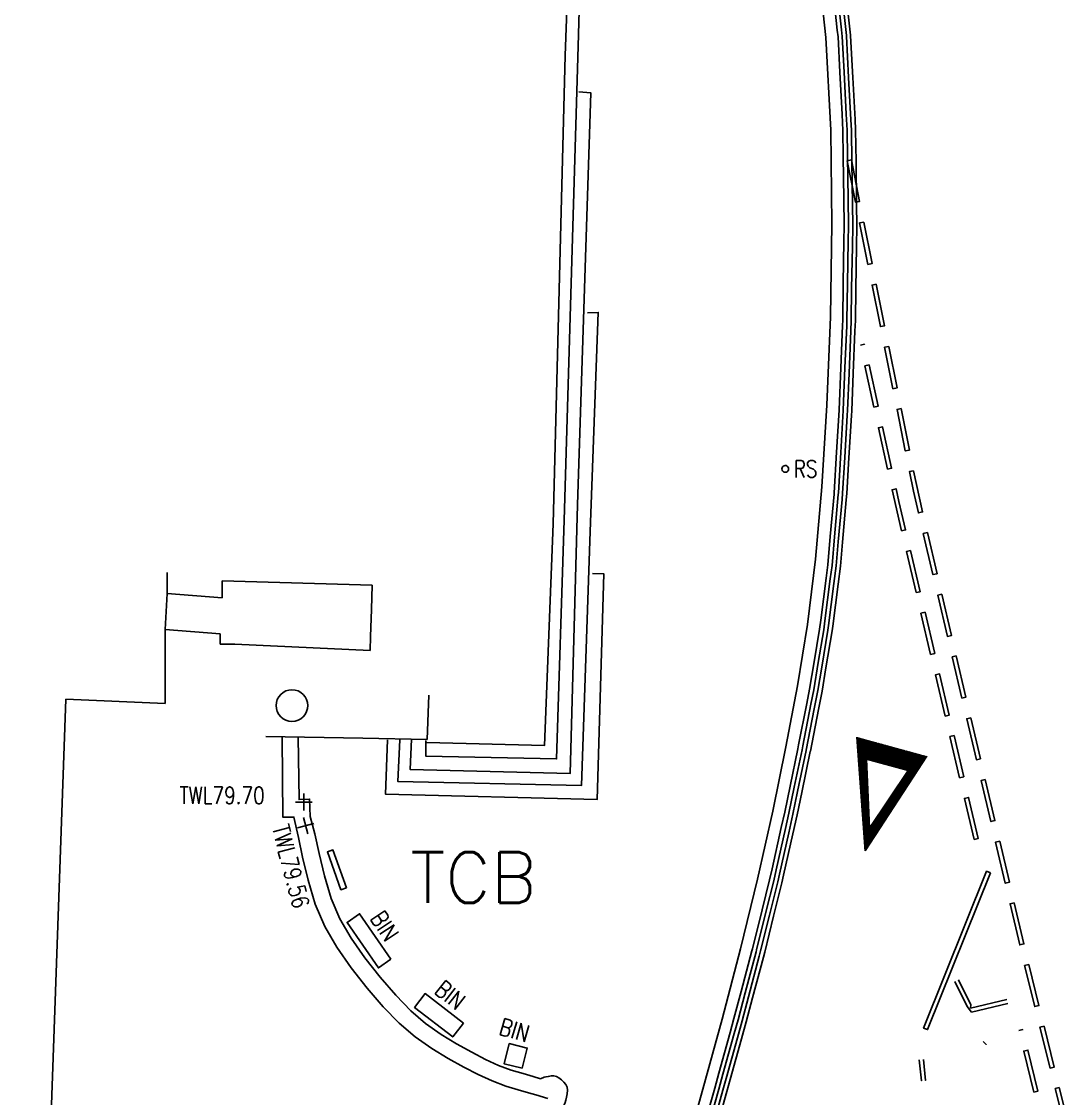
# Model space of a CAD drawing. Extents: x 427500 to 429848, y 434500 to 436505.
# Drawn here: x 429565.9 to 429590.7, y 434692.05 to 434717.54 of the extents above; entities that cross this region are included whole.
import ezdxf

# ---------------------------------------------------------------- set-up
doc = ezdxf.new("R2010")
doc.units = 0
doc.layers.get('0').update_dxf_attribs({"color": 222})
doc.layers.add('LPTIP_Ex_Base', color=8, linetype='Continuous')
doc.styles.add('MtXpl_Romans', font='romans__.ttf')
doc.styles.get("Standard").update_dxf_attribs({"font": 'romans.shx'})

# ---------------------------------------------------------------- blocks, each defined once
blk = doc.blocks.new('CIRCL')
at = {"color": 0, "linetype": 'ByBlock', "flags": 128}
for points in [[(0.5, 0), (0.475, 0.154), (0.404, 0.293), (0.293, 0.404), (0.154, 0.475), (0, 0.5), (-0.154, 0.475), (-0.293, 0.404), (-0.404, 0.293), (-0.475, 0.154), (-0.5, 0), (-0.475, -0.154), (-0.404, -0.293), (-0.293, -0.404), (-0.154, -0.475), (0, -0.5), (0.154, -0.475), (0.293, -0.404), (0.404, -0.293), (0.475, -0.154)], [(0.5, 0), (0.475, -0.154)]]:
    blk.add_lwpolyline(points, dxfattribs=at)
blk = doc.blocks.new('MH_GWAY_TRI')
at = {"color": 0, "linetype": 'ByBlock', "flags": 128}
for points in [[(0.5, 0.17145), (-0.5, -0.00815)], [(0.5, 0.15435), (0.4046, 0.15435)], [(0.5, 0.15685), (0.4185, 0.15685)], [(0.5, 0.15935), (0.4324, 0.15935)], [(0.5, 0.16185), (0.4463, 0.16185)], [(0.5, 0.16435), (0.4602, 0.16435)], [(0.5, 0.16675), (0.4742, 0.16675)], [(0.5, 0.16935), (0.4881, 0.16935)], [(0.5, 0.10435), (0.1262, 0.10435)], [(0.5, 0.10685), (0.1401, 0.10685)], [(0.5, 0.10935), (0.1541, 0.10935)], [(0.5, 0.11185), (0.168, 0.11185)], [(0.5, 0.11435), (0.1819, 0.11435)], [(0.5, 0.11685), (0.1958, 0.11685)], [(0.5, 0.11935), (0.2097, 0.11935)], [(0.5, 0.12185), (0.2236, 0.12185)], [(0.5, 0.12435), (0.2376, 0.12435)], [(0.5, 0.12685), (0.2515, 0.12685)], [(0.5, 0.12925), (0.2654, 0.12925)], [(0.5, 0.13185), (0.2793, 0.13185)], [(0.5, 0.13435), (0.2932, 0.13435)], [(0.5, 0.13685), (0.3071, 0.13685)], [(0.5, 0.13935), (0.3211, 0.13935)], [(0.5, 0.14185), (0.335, 0.14185)], [(0.5, 0.14435), (0.3489, 0.14435)], [(0.5, 0.14685), (0.3628, 0.14685)], [(0.5, 0.14935), (0.3767, 0.14935)], [(0.5, 0.15175), (0.3906, 0.15175)], [(0.3259, 0.09975), (-0.2872, -0.00035)], [(0.032, 0.05175), (-0.166, 0.05175)], [(0.0473, 0.05435), (-0.1521, 0.05435)], [(0.0627, 0.05685), (-0.1382, 0.05685)], [(0.078, 0.05935), (-0.1243, 0.05935)], [(0.0933, 0.06185), (-0.1104, 0.06185)], [(0.1086, 0.06435), (-0.0965, 0.06435)], [(0.1239, 0.06675), (-0.0825, 0.06675)], [(0.1392, 0.06935), (-0.0686, 0.06935)], [(0.1545, 0.07185), (-0.0547, 0.07185)], [(0.1698, 0.07425), (-0.0408, 0.07425)], [(0.1852, 0.07685), (-0.0269, 0.07685)], [(0.2005, 0.07935), (-0.0129, 0.07935)], [(0.2158, 0.08185), (0.001, 0.08185)], [(0.2311, 0.08435), (0.0149, 0.08435)], [(0.2464, 0.08685), (0.0288, 0.08685)], [(0.2617, 0.08935), (0.0427, 0.08935)], [(0.277, 0.09185), (0.0566, 0.09185)], [(0.2923, 0.09435), (0.0706, 0.09435)], [(0.3077, 0.09685), (0.0845, 0.09685)], [(0.323, 0.09935), (0.0984, 0.09935)], [(0.5, 0.10185), (0.1123, 0.10185)], [(0.3259, -0.10465), (0.3259, 0.09975)], [(0.5, 0.09935), (0.3259, 0.09935)], [(0.5, 0.09685), (0.3259, 0.09685)], [(0.5, 0.09435), (0.3259, 0.09435)], [(0.5, 0.09185), (0.3259, 0.09185)], [(0.5, 0.08935), (0.3259, 0.08935)], [(0.5, 0.08685), (0.3259, 0.08685)], [(0.5, 0.08435), (0.3259, 0.08435)], [(0.5, 0.08185), (0.3259, 0.08185)], [(0.5, 0.07935), (0.3259, 0.07935)], [(0.5, 0.07685), (0.3259, 0.07685)], [(0.5, 0.07425), (0.3259, 0.07425)], [(0.5, 0.07185), (0.3259, 0.07185)], [(0.5, 0.06935), (0.3259, 0.06935)], [(0.5, 0.06675), (0.3259, 0.06675)], [(0.5, 0.06435), (0.3259, 0.06435)], [(0.5, 0.06185), (0.3259, 0.06185)], [(0.5, 0.05935), (0.3259, 0.05935)], [(0.5, 0.05685), (0.3259, 0.05685)], [(0.5, 0.05435), (0.3259, 0.05435)], [(0.5, 0.05175), (0.3259, 0.05175)], [(-0.2742, 0.00185), (-0.4444, 0.00185)], [(-0.2589, 0.00435), (-0.4305, 0.00435)], [(-0.2436, 0.00685), (-0.4165, 0.00685)], [(-0.2283, 0.00935), (-0.4026, 0.00935)], [(-0.213, 0.01185), (-0.3887, 0.01185)], [(-0.1977, 0.01425), (-0.3748, 0.01425)], [(-0.1824, 0.01685), (-0.3609, 0.01685)], [(-0.167, 0.01935), (-0.347, 0.01935)], [(-0.1517, 0.02185), (-0.333, 0.02185)], [(-0.1364, 0.02435), (-0.3191, 0.02435)], [(-0.1211, 0.02685), (-0.3052, 0.02685)], [(-0.1058, 0.02925), (-0.2913, 0.02925)], [(-0.0905, 0.03185), (-0.2774, 0.03185)], [(-0.0752, 0.03435), (-0.2635, 0.03435)], [(-0.0599, 0.03675), (-0.2495, 0.03675)], [(-0.0445, 0.03935), (-0.2356, 0.03935)], [(-0.0292, 0.04185), (-0.2217, 0.04185)], [(-0.0139, 0.04435), (-0.2078, 0.04435)], [(0.0014, 0.04685), (-0.1939, 0.04685)], [(0.0167, 0.04935), (-0.18, 0.04935)], [(0.5, 0.04935), (0.3259, 0.04935)], [(0.5, 0.04685), (0.3259, 0.04685)], [(0.5, 0.04435), (0.3259, 0.04435)], [(0.5, 0.04185), (0.3259, 0.04185)], [(0.5, 0.03935), (0.3259, 0.03935)], [(0.5, 0.03675), (0.3259, 0.03675)], [(0.5, 0.03435), (0.3259, 0.03435)], [(0.5, 0.03185), (0.3259, 0.03185)], [(0.5, 0.02925), (0.3259, 0.02925)], [(0.5, 0.02685), (0.3259, 0.02685)], [(0.5, 0.02435), (0.3259, 0.02435)], [(0.5, 0.02185), (0.3259, 0.02185)], [(0.5, 0.01935), (0.3259, 0.01935)], [(0.5, 0.01685), (0.3259, 0.01685)], [(0.5, 0.01425), (0.3259, 0.01425)], [(0.5, 0.01185), (0.3259, 0.01185)], [(0.5, 0.00935), (0.3259, 0.00935)], [(0.5, 0.00685), (0.3259, 0.00685)], [(0.5, 0.00435), (0.3259, 0.00435)], [(0.5, 0.00185), (0.3259, 0.00185)], [(-0.5, -0.00815), (0.5, -0.17145)], [(-0.2409, -0.00815), (-0.5, -0.00815)], [(-0.2556, -0.00565), (-0.4861, -0.00565)], [(-0.2262, -0.01065), (-0.4847, -0.01065)], [(-0.2703, -0.00315), (-0.4722, -0.00315)], [(-0.2115, -0.01315), (-0.4694, -0.01315)], [(-0.285, -0.00065), (-0.4583, -0.00065)], [(-0.1969, -0.01565), (-0.4541, -0.01565)], [(-0.1822, -0.01815), (-0.4388, -0.01815)], [(-0.1675, -0.02065), (-0.4235, -0.02065)], [(-0.1528, -0.02325), (-0.4082, -0.02325)], [(-0.1381, -0.02565), (-0.3929, -0.02565)], [(-0.1234, -0.02815), (-0.3776, -0.02815)], [(-0.1088, -0.03065), (-0.3622, -0.03065)], [(-0.0941, -0.03315), (-0.3469, -0.03315)], [(-0.0794, -0.03565), (-0.3316, -0.03565)], [(-0.0647, -0.03815), (-0.3163, -0.03815)], [(-0.05, -0.04065), (-0.301, -0.04065)], [(-0.2872, -0.00035), (0.3259, -0.10465)], [(-0.0353, -0.04315), (-0.2857, -0.04315)], [(-0.0206, -0.04575), (-0.2704, -0.04575)], [(-0.006, -0.04815), (-0.2551, -0.04815)], [(0.0087, -0.05065), (-0.2398, -0.05065)], [(0.5, -0.00065), (0.3259, -0.00065)], [(0.5, -0.00315), (0.3259, -0.00315)], [(0.5, -0.00565), (0.3259, -0.00565)], [(0.5, -0.00815), (0.3259, -0.00815)], [(0.5, -0.01065), (0.3259, -0.01065)], [(0.5, -0.01315), (0.3259, -0.01315)], [(0.5, -0.01565), (0.3259, -0.01565)], [(0.5, -0.01815), (0.3259, -0.01815)], [(0.5, -0.02065), (0.3259, -0.02065)], [(0.5, -0.02325), (0.3259, -0.02325)], [(0.5, -0.02565), (0.3259, -0.02565)], [(0.5, -0.02815), (0.3259, -0.02815)], [(0.5, -0.03065), (0.3259, -0.03065)], [(0.5, -0.03315), (0.3259, -0.03315)], [(0.5, -0.03565), (0.3259, -0.03565)], [(0.5, -0.03815), (0.3259, -0.03815)], [(0.5, -0.04065), (0.3259, -0.04065)], [(0.5, -0.04315), (0.3259, -0.04315)], [(0.5, -0.04575), (0.3259, -0.04575)], [(0.5, -0.04815), (0.3259, -0.04815)], [(0.5, -0.05065), (0.3259, -0.05065)], [(0.0234, -0.05315), (-0.2244, -0.05315)], [(0.0381, -0.05565), (-0.2091, -0.05565)], [(0.0528, -0.05815), (-0.1938, -0.05815)], [(0.0675, -0.06065), (-0.1785, -0.06065)], [(0.0821, -0.06315), (-0.1632, -0.06315)], [(0.0968, -0.06565), (-0.1479, -0.06565)], [(0.1115, -0.06815), (-0.1326, -0.06815)], [(0.1262, -0.07065), (-0.1173, -0.07065)], [(0.1409, -0.07315), (-0.102, -0.07315)], [(0.1556, -0.07565), (-0.0866, -0.07565)], [(0.1703, -0.07815), (-0.0713, -0.07815)], [(0.1849, -0.08065), (-0.056, -0.08065)], [(0.1996, -0.08325), (-0.0407, -0.08325)], [(0.2143, -0.08575), (-0.0254, -0.08575)], [(0.229, -0.08815), (-0.0101, -0.08815)], [(0.2437, -0.09065), (0.0052, -0.09065)], [(0.2584, -0.09315), (0.0205, -0.09315)], [(0.273, -0.09565), (0.0358, -0.09565)], [(0.2877, -0.09815), (0.0512, -0.09815)], [(0.3024, -0.10075), (0.0665, -0.10075)], [(0.5, -0.05315), (0.3259, -0.05315)], [(0.5, -0.05565), (0.3259, -0.05565)], [(0.5, -0.05815), (0.3259, -0.05815)], [(0.5, -0.06065), (0.3259, -0.06065)], [(0.5, -0.06315), (0.3259, -0.06315)], [(0.5, -0.06565), (0.3259, -0.06565)], [(0.5, -0.06815), (0.3259, -0.06815)], [(0.5, -0.07065), (0.3259, -0.07065)], [(0.5, -0.07315), (0.3259, -0.07315)], [(0.5, -0.07565), (0.3259, -0.07565)], [(0.5, -0.07815), (0.3259, -0.07815)], [(0.5, -0.08065), (0.3259, -0.08065)], [(0.5, -0.08325), (0.3259, -0.08325)], [(0.5, -0.08575), (0.3259, -0.08575)], [(0.5, -0.08815), (0.3259, -0.08815)], [(0.5, -0.09065), (0.3259, -0.09065)], [(0.5, -0.09315), (0.3259, -0.09315)], [(0.5, -0.09565), (0.3259, -0.09565)], [(0.5, -0.09815), (0.3259, -0.09815)], [(0.5, -0.10075), (0.3259, -0.10075)], [(0.3171, -0.10315), (0.0818, -0.10315)], [(0.5, -0.10565), (0.0971, -0.10565)], [(0.5, -0.10815), (0.1124, -0.10815)], [(0.5, -0.11065), (0.1277, -0.11065)], [(0.5, -0.11315), (0.143, -0.11315)], [(0.5, -0.11565), (0.1583, -0.11565)], [(0.5, -0.11815), (0.1737, -0.11815)], [(0.5, -0.12065), (0.189, -0.12065)], [(0.5, -0.12325), (0.2043, -0.12325)], [(0.5, -0.12565), (0.2196, -0.12565)], [(0.5, -0.12815), (0.2349, -0.12815)], [(0.5, -0.13065), (0.2502, -0.13065)], [(0.5, -0.13315), (0.2655, -0.13315)], [(0.5, -0.13565), (0.2808, -0.13565)], [(0.5, -0.13815), (0.2961, -0.13815)], [(0.5, -0.14065), (0.3115, -0.14065)], [(0.5, -0.10315), (0.3259, -0.10315)], [(0.5, -0.14315), (0.3268, -0.14315)], [(0.5, -0.14575), (0.3421, -0.14575)], [(0.5, -0.14815), (0.3574, -0.14815)], [(0.5, -0.15065), (0.3727, -0.15065)], [(0.5, -0.15315), (0.388, -0.15315)], [(0.5, -0.15565), (0.4033, -0.15565)], [(0.5, -0.15815), (0.4186, -0.15815)], [(0.5, -0.16075), (0.4339, -0.16075)], [(0.5, -0.16315), (0.4493, -0.16315)], [(0.5, -0.16565), (0.4646, -0.16565)], [(0.5, -0.16815), (0.4799, -0.16815)], [(0.5, -0.17065), (0.4952, -0.17065)]]:
    blk.add_lwpolyline(points, dxfattribs=at)
blk = doc.blocks.new('SPOT')
at = {"color": 0, "linetype": 'ByBlock', "flags": 128}
for points in [[(-0.5, 0), (0.5, 0)], [(0, 0.5), (0, -0.5)]]:
    blk.add_lwpolyline(points, dxfattribs=at)

msp = doc.modelspace()

# ---------------------------------------------------------------- linework, layer by layer
at = {"layer": 'LPTIP_Ex_Base', "color": 251, "true_color": 0x636466}
for p, q in [((429569.35, 434704.5), (429569.35, 434704)), ((429570.65, 434703.9), (429570.65, 434704.3)), ((429570.65, 434704.3), (429574.2, 434704.2)), ((429574.2, 434704.2), (429574.18, 434703.62)), ((429569.35, 434704), (429569.3, 434703.15)), ((429569.35, 434704), (429570.65, 434703.9)), ((429574.18, 434703.62), (429574.16, 434702.987)), ((429569.3, 434701.4), (429569.3, 434703.15)), ((429570.6, 434703.05), (429569.3, 434703.15)), ((429570.6, 434702.8), (429570.6, 434703.05)), ((429574.16, 434702.987), (429574.15, 434702.65)), ((429570.95, 434702.8), (429570.6, 434702.8)), ((429574.15, 434702.65), (429570.95, 434702.8)), ((429565.9, 434671.95), (429566.95, 434701.5)), ((429566.95, 434701.5), (429569.3, 434701.4))]:
    msp.add_line(p, q, dxfattribs=at)
at = {"layer": 'LPTIP_Ex_Base', "color": 251, "true_color": 0x636466, "flags": 128}
for points in [[(429578.941, 434721.447), (429579.204, 434721.437), (429579.078, 434716.956), (429578.741, 434705.735), (429578.562, 434700.089), (429575.47, 434700.15), (429575.473, 434700.525)], [(429576.043, 434721.437), (429576.03, 434721.537), (429578.938, 434721.474), (429578.769, 434716.729), (429578.482, 434705.651), (429578.281, 434700.406), (429575.489, 434700.477)], [(429584.682, 434719.503), (429584.936, 434717.158), (429585.051, 434714.964), (429585.081, 434712.741), (429585.045, 434710.552), (429584.961, 434708.46), (429584.845, 434706.528), (429584.695, 434704.813), (429584.501, 434703.271), (429584.265, 434701.82), (429583.99, 434700.376), (429583.679, 434698.855), (429583.323, 434697.241), (429582.918, 434695.591), (429582.481, 434693.927), (429582.027, 434692.274), (429581.573, 434690.656), (429581.077, 434688.955), (429580.527, 434687.156), (429579.988, 434685.434), (429579.523, 434683.963), (429579.195, 434682.918), (429576.951, 434676.451), (429576.505, 434675.321)], [(429585.099, 434718.325), (429585.208, 434717.331), (429585.225, 434717.17), (429585.269, 434716.336), (429585.321, 434715.337), (429585.341, 434714.96), (429585.349, 434714.34), (429585.363, 434713.34), (429585.371, 434712.7), (429585.366, 434712.341), (429585.349, 434711.341), (429585.335, 434710.468), (429585.33, 434710.343), (429585.29, 434709.344), (429585.25, 434708.344), (429585.25, 434708.338), (429585.191, 434707.347), (429585.133, 434706.387), (429585.13, 434706.35), (429585.043, 434705.354), (429584.983, 434704.679), (429584.942, 434704.361), (429584.815, 434703.37), (429584.788, 434703.161), (429584.659, 434702.384), (429584.551, 434701.74), (429584.485, 434701.401), (429584.293, 434700.419), (429584.275, 434700.324), (429584.091, 434699.44), (429583.963, 434698.824), (429583.882, 434698.463), (429583.664, 434697.488), (429583.605, 434697.228), (429583.429, 434696.517), (429583.2, 434695.594), (429583.187, 434695.547), (429582.931, 434694.581), (429582.761, 434693.944), (429582.671, 434693.616), (429582.404, 434692.652), (429582.307, 434692.3), (429582.134, 434691.689)], [(429585.198, 434718.336), (429585.307, 434717.342), (429585.325, 434717.178), (429585.369, 434716.341), (429585.421, 434715.342), (429585.441, 434714.963), (429585.449, 434714.341), (429585.463, 434713.341), (429585.471, 434712.7), (429585.466, 434712.34), (429585.449, 434711.34), (429585.435, 434710.465), (429585.43, 434710.339), (429585.39, 434709.34), (429585.35, 434708.34), (429585.35, 434708.333), (429585.29, 434707.341), (429585.233, 434706.38), (429585.23, 434706.342), (429585.142, 434705.346), (429585.083, 434704.668), (429585.042, 434704.349), (429584.914, 434703.357), (429584.887, 434703.146), (429584.757, 434702.368), (429584.649, 434701.722), (429584.583, 434701.382), (429584.392, 434700.4), (429584.373, 434700.304), (429584.189, 434699.42), (429584.061, 434698.803), (429583.98, 434698.441), (429583.761, 434697.466), (429583.703, 434697.205), (429583.526, 434696.493), (429583.297, 434695.569), (429583.284, 434695.521), (429583.027, 434694.555), (429582.858, 434693.918), (429582.767, 434693.589), (429582.5, 434692.625), (429582.403, 434692.274), (429582.23, 434691.662)], [(429582.307, 434691.565), (429582.499, 434692.247), (429582.577, 434692.528), (429582.844, 434693.492), (429582.955, 434693.891), (429583.105, 434694.457), (429583.361, 434695.423), (429583.394, 434695.544), (429583.604, 434696.392), (429583.8, 434697.182), (429583.841, 434697.363), (429584.059, 434698.338), (429584.158, 434698.782), (429584.269, 434699.315), (429584.471, 434700.285), (429584.473, 434700.294), (429584.664, 434701.275), (429584.748, 434701.704), (429584.84, 434702.258), (429584.986, 434703.132), (429585, 434703.243), (429585.128, 434704.235), (429585.182, 434704.657), (429585.232, 434705.227), (429585.32, 434706.224), (429585.333, 434706.372), (429585.383, 434707.22), (429585.443, 434708.218), (429585.45, 434708.328), (429585.485, 434709.216), (429585.525, 434710.216), (429585.535, 434710.462), (429585.547, 434711.214), (429585.564, 434712.214), (429585.572, 434712.7), (429585.565, 434713.212), (429585.551, 434714.212), (429585.541, 434714.967), (429585.528, 434715.21), (429585.476, 434716.209), (429585.425, 434717.186), (429585.423, 434717.204), (429585.314, 434718.198)], [(429582.403, 434691.538), (429582.595, 434692.22), (429582.673, 434692.501), (429582.94, 434693.465), (429583.051, 434693.865), (429583.201, 434694.431), (429583.458, 434695.397), (429583.49, 434695.519), (429583.701, 434696.368), (429583.897, 434697.159), (429583.938, 434697.341), (429584.157, 434698.317), (429584.256, 434698.761), (429584.367, 434699.295), (429584.569, 434700.265), (429584.571, 434700.275), (429584.762, 434701.256), (429584.846, 434701.687), (429584.939, 434702.242), (429585.085, 434703.117), (429585.1, 434703.231), (429585.227, 434704.222), (429585.281, 434704.646), (429585.332, 434705.219), (429585.419, 434706.215), (429585.432, 434706.365), (429585.483, 434707.214), (429585.543, 434708.212), (429585.549, 434708.323), (429585.585, 434709.212), (429585.625, 434710.212), (429585.635, 434710.459), (429585.647, 434711.213), (429585.664, 434712.212), (429585.672, 434712.7), (429585.665, 434713.214), (429585.651, 434714.214), (429585.641, 434714.97), (429585.628, 434715.215), (429585.576, 434716.214), (429585.524, 434717.194), (429585.522, 434717.215), (429585.413, 434718.209)], [(429579.094, 434715.868), (429579.375, 434715.845), (429579.06, 434706.102), (429578.888, 434699.746), (429575.101, 434699.836), (429575.132, 434700.553)], [(429585.541, 434714.26), (429585.443, 434714.241), (429585.639, 434713.26), (429585.737, 434713.28), (429585.541, 434714.26)], [(429585.836, 434712.79), (429585.737, 434712.77), (429585.934, 434711.789), (429586.032, 434711.809), (429585.836, 434712.79)], [(429586.13, 434711.319), (429586.032, 434711.299), (429586.228, 434710.319), (429586.326, 434710.338), (429586.13, 434711.319)], [(429579.295, 434710.643), (429579.549, 434710.654), (429579.36, 434705.47), (429579.151, 434699.457), (429574.805, 434699.554), (429574.857, 434700.542)], [(429585.756, 434709.877), (429585.854, 434709.898), (429585.854, 434709.898)], [(429586.424, 434709.848), (429586.326, 434709.828), (429586.523, 434708.848), (429586.621, 434708.867), (429586.424, 434709.848)], [(429586.076, 434708.411), (429586.174, 434708.433), (429585.96, 434709.41), (429585.863, 434709.388), (429586.076, 434708.411)], [(429586.719, 434708.377), (429586.621, 434708.357), (429586.817, 434707.377), (429586.915, 434707.397), (429586.719, 434708.377)], [(429586.397, 434706.946), (429586.494, 434706.967), (429586.281, 434707.944), (429586.183, 434707.923), (429586.397, 434706.946)], [(429587.013, 434706.906), (429586.915, 434706.887), (429587.008, 434706.422), (429587.129, 434705.908), (429587.226, 434705.931), (429587.013, 434706.906)], [(429586.728, 434705.482), (429586.825, 434705.505), (429586.667, 434706.179), (429586.601, 434706.479), (429586.503, 434706.457), (429586.728, 434705.482)], [(429587.34, 434705.444), (429587.243, 434705.421), (429587.471, 434704.448), (429587.569, 434704.471), (429587.34, 434705.444)], [(429587.072, 434704.022), (429587.169, 434704.045), (429586.94, 434705.018), (429586.842, 434704.995), (429587.072, 434704.022)], [(429579.416, 434704.473), (429579.686, 434704.464), (429579.527, 434699.13), (429574.516, 434699.251), (429574.564, 434700.539)], [(429587.683, 434703.984), (429587.585, 434703.961), (429587.814, 434702.987), (429587.911, 434703.01), (429587.683, 434703.984)], [(429587.416, 434702.562), (429587.513, 434702.585), (429587.284, 434703.558), (429587.186, 434703.535), (429587.416, 434702.562)], [(429588.025, 434702.524), (429587.928, 434702.501), (429588.157, 434701.527), (429588.254, 434701.55), (429588.025, 434702.524)], [(429587.759, 434701.102), (429587.857, 434701.125), (429587.627, 434702.098), (429587.53, 434702.075), (429587.759, 434701.102)], [(429571.679, 434700.622), (429573.979, 434700.582), (429575.5, 434700.548), (429575.541, 434701.596)], [(429588.368, 434701.063), (429588.271, 434701.04), (429588.499, 434700.067), (429588.597, 434700.09), (429588.368, 434701.063)], [(429572.065, 434700.597), (429572.085, 434698.707), (429572.345, 434698.71), (429572.453, 434698.227), (429572.551, 434697.764), (429572.681, 434697.217), (429572.853, 434696.649), (429573.077, 434696.122), (429573.363, 434695.632), (429573.703, 434695.141), (429574.077, 434694.665), (429574.462, 434694.225), (429574.839, 434693.839), (429575.218, 434693.512), (429575.61, 434693.234), (429575.998, 434692.999), (429576.367, 434692.798), (429576.707, 434692.62), (429577.038, 434692.467), (429577.364, 434692.347), (429577.658, 434692.257), (429577.899, 434692.189), (429578.071, 434692.137), (429578.355, 434692.051)], [(429572.451, 434700.604), (429572.469, 434699.125), (429572.717, 434699.136), (429572.733, 434698.727), (429572.843, 434698.314), (429572.941, 434697.851), (429573.068, 434697.321), (429573.23, 434696.785), (429573.435, 434696.301), (429573.701, 434695.847), (429574.025, 434695.378), (429574.385, 434694.921), (429574.756, 434694.497), (429575.113, 434694.131), (429575.464, 434693.827), (429575.83, 434693.569), (429576.197, 434693.345), (429576.555, 434693.15), (429576.884, 434692.979), (429577.191, 434692.837), (429577.491, 434692.727), (429577.771, 434692.641), (429578.011, 434692.573), (429578.187, 434692.52)], [(429588.103, 434699.642), (429588.201, 434699.665), (429587.971, 434700.638), (429587.874, 434700.615), (429588.103, 434699.642)], [(429588.711, 434699.603), (429588.613, 434699.58), (429588.842, 434698.606), (429588.939, 434698.629), (429588.711, 434699.603)], [(429588.447, 434698.182), (429588.544, 434698.205), (429588.315, 434699.178), (429588.218, 434699.155), (429588.447, 434698.182)], [(429589.053, 434698.143), (429588.956, 434698.12), (429589.184, 434697.146), (429589.282, 434697.169), (429589.053, 434698.143)], [(429588.836, 434697.393), (429588.743, 434697.431), (429587.25, 434693.72), (429587.343, 434693.682), (429588.836, 434697.393)], [(429589.396, 434696.682), (429589.299, 434696.659), (429589.527, 434695.686), (429589.624, 434695.709), (429589.396, 434696.682)], [(429589.739, 434695.223), (429589.642, 434695.199), (429589.883, 434694.228), (429589.98, 434694.252), (429589.739, 434695.223)], [(429589.224, 434694.399), (429588.364, 434694.194), (429588.369, 434694.272), (429588.077, 434694.863), (429588.077, 434694.863)], [(429589.247, 434694.302), (429588.387, 434694.097), (429588.279, 434694.228), (429587.987, 434694.818), (429587.987, 434694.818)], [(429589.503, 434693.661), (429589.6, 434693.685), (429589.6, 434693.685)], [(429590.101, 434693.767), (429590.004, 434693.743), (429590.245, 434692.772), (429590.342, 434692.796), (429590.101, 434693.767)], [(429588.66, 434693.399), (429588.735, 434693.333), (429588.735, 434693.333)], [(429589.861, 434692.204), (429589.958, 434692.228), (429589.719, 434693.199), (429589.622, 434693.175), (429589.861, 434692.204)], [(429587.149, 434692.968), (429587.198, 434692.471), (429587.198, 434692.473), (429587.198, 434692.473)], [(429587.249, 434692.978), (429587.297, 434692.481), (429587.297, 434692.483), (429587.297, 434692.483)], [(429578.684, 434691.754), (429578.768, 434691.962), (429578.78, 434692.012), (429578.799, 434692.084), (429578.817, 434692.167), (429578.826, 434692.25), (429578.817, 434692.321), (429578.786, 434692.382), (429578.739, 434692.442), (429578.681, 434692.497), (429578.62, 434692.542), (429578.562, 434692.573), (429578.502, 434692.587), (429578.435, 434692.586), (429578.369, 434692.576), (429578.313, 434692.564), (429578.273, 434692.558), (429578.187, 434692.52)], [(429590.462, 434692.311), (429590.365, 434692.287), (429590.606, 434691.316), (429590.703, 434691.34), (429590.462, 434692.311)]]:
    msp.add_lwpolyline(points, dxfattribs=at)
at = {"layer": 'LPTIP_Ex_Base', "color": 251, "true_color": 0x636466}
msp.add_lwpolyline([(429572.675, 434701.35), (429572.668, 434701.277), (429572.646, 434701.206), (429572.612, 434701.142), (429572.565, 434701.085), (429572.508, 434701.038), (429572.444, 434701.004), (429572.373, 434700.982), (429572.3, 434700.975), (429572.227, 434700.982), (429572.156, 434701.004), (429572.092, 434701.038), (429572.035, 434701.085), (429571.988, 434701.142), (429571.954, 434701.206), (429571.932, 434701.277), (429571.925, 434701.35), (429571.932, 434701.423), (429571.954, 434701.494), (429571.988, 434701.558), (429572.035, 434701.615), (429572.092, 434701.662), (429572.156, 434701.696), (429572.227, 434701.718), (429572.3, 434701.725), (429572.373, 434701.718), (429572.444, 434701.696), (429572.508, 434701.662), (429572.565, 434701.615), (429572.612, 434701.558), (429572.646, 434701.494), (429572.668, 434701.423), (429572.675, 434701.35)], dxfattribs=at)
at = {"layer": 'LPTIP_Ex_Base', "color": 251, "true_color": 0x636466, "flags": 128}
for points in [[(429573.591, 434697.038), (429573.461, 434696.992), (429573.14, 434697.886), (429573.271, 434697.933)], [(429574.643, 434695.346), (429574.346, 434695.142), (429573.605, 434696.221), (429573.903, 434696.425)], [(429576.357, 434693.837), (429576.106, 434693.511), (429575.202, 434694.209), (429575.452, 434694.534)], [(429577.749, 434692.768), (429577.321, 434692.877), (429577.442, 434693.354), (429577.87, 434693.245)]]:
    msp.add_lwpolyline(points, close=True, dxfattribs=at)

# ---------------------------------------------------------------- block references
at = {"layer": 'LPTIP_Ex_Base', "color": 251, "true_color": 0x636466}
for name, p, xscale, yscale, zscale, rotation in [('CIRCL', (429583.977, 434706.95), 0.16, 0.16, 0.16, 55.53534899999999), ('MH_GWAY_TRI', (429586.162, 434699.15), 2.541763, 5, 2.541763, 74.701012), ('SPOT', (429572.625, 434698.507), 0.4, 0.4, 0.4, 284.690277)]:
    msp.add_blockref(name, p, dxfattribs=dict(at, xscale=xscale, yscale=yscale, zscale=zscale, rotation=rotation))
at = {"layer": 'LPTIP_Ex_Base', "color": 251, "true_color": 0x636466, "xscale": 0.4, "yscale": 0.4, "zscale": 0.4}
msp.add_blockref('SPOT', (429572.581, 434699.067), dxfattribs=at)

# ---------------------------------------------------------------- texts
at = {"layer": 'LPTIP_Ex_Base', "color": 251, "true_color": 0x636466, "width": 0.8}
for s, p in [('RS', (429584.177, 434706.75)), ('TWL79.70', (429569.64, 434699.024))]:
    msp.add_text(s, height=0.4, dxfattribs=at).set_placement(p)
for s, rotation, p in [('TWL79.56', -75.3097, (429571.825, 434698.469)), ('BIN', -56.7125, (429574.135, 434696.317)), ('BIN', -38.5853, (429575.649, 434694.564)), ('BIN', -16.2942, (429577.178, 434693.576))]:
    msp.add_text(s, height=0.4, rotation=rotation, dxfattribs=at).set_placement(p)
at = {"layer": 'LPTIP_Ex_Base', "color": 251, "true_color": 0x636466, "style": 'MtXpl_Romans'}
msp.add_text('TCB', height=1.2, dxfattribs=at).set_placement((429575.105, 434696.681))

doc.saveas('drawing.dxf')
